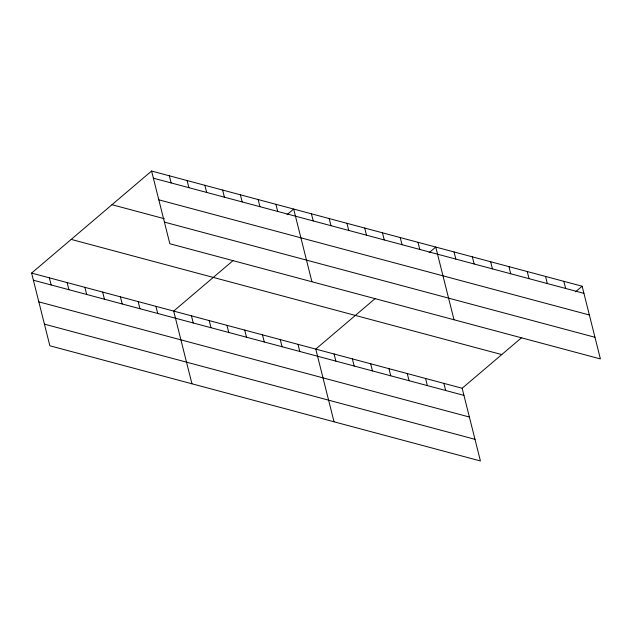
<?xml version="1.0" encoding="UTF-8"?>
<svg xmlns="http://www.w3.org/2000/svg" width="632" height="632" viewBox="0 0 632 632"><rect width="100%" height="100%" fill="white"/><g stroke="black" fill="none" stroke-linecap="round" stroke-linejoin="round"><path stroke-width="0.95" d="M31.6 273.079L462.158 388.253L480.423 460.957L49.865 345.783L31.6 273.079L151.577 171.043L582.135 286.217L600.4 358.921L169.842 243.747L151.577 171.043M233.319 260.376L173.681 311.086L191.946 383.79M287.062 214.667L293.667 209.05L311.924 281.753M375.4 298.383L315.771 349.093L334.028 421.797M429.152 252.674L435.748 247.057L454.013 319.76M462.158 388.253L521.787 337.543M575.539 291.826L582.135 286.217M153.371 178.177L583.928 293.351M158.806 199.815L589.364 314.989M111.983 204.713L164.336 218.719M164.407 222.108L594.965 337.283M71.195 239.41L501.753 354.584M33.393 280.213L463.951 395.387M38.828 301.851L469.386 417.025M44.43 324.145L474.988 439.319M563.839 281.319L565.632 288.461M545.542 276.429L547.336 283.563M527.246 271.531L529.031 278.673M508.942 266.641L510.735 273.775M490.645 261.743L492.439 268.877M472.349 256.845L474.134 263.986M454.045 251.955L455.838 259.088M417.989 242.309L419.782 249.443M443.862 383.355L445.655 390.497M400.23 237.561L402.023 244.695M425.565 378.465L427.351 385.599M382.463 232.805L384.256 239.939M407.261 373.567L409.054 380.701M364.704 228.057L366.497 235.191M388.964 368.677L390.758 375.811M346.944 223.301L348.738 230.443M370.668 363.779L372.461 370.913M329.185 218.553L330.978 225.687M352.364 358.881L354.157 366.023M311.426 213.806L313.219 220.939M334.067 353.991L335.861 361.125M275.9 204.302L277.693 211.436M298.012 344.345L299.797 351.479M258.14 199.546L259.934 206.688M280.245 339.589L282.038 346.731M240.381 194.798L242.175 201.932M262.485 334.842L264.279 341.975M222.622 190.05L224.415 197.184M244.726 330.094L246.52 337.227M204.863 185.295L206.656 192.436M226.967 325.338L228.76 332.479M187.104 180.547L188.889 187.68M209.208 320.59L211.001 327.724M169.337 175.799L171.13 182.932M191.449 315.834L193.234 322.976M155.922 306.338L157.716 313.472M138.163 301.583L139.956 308.724M120.404 296.835L122.197 303.968M102.645 292.087L104.438 299.22M84.886 287.331L86.671 294.465M67.118 282.583L68.912 289.717M49.359 277.827L51.153 284.969"/></g></svg>
